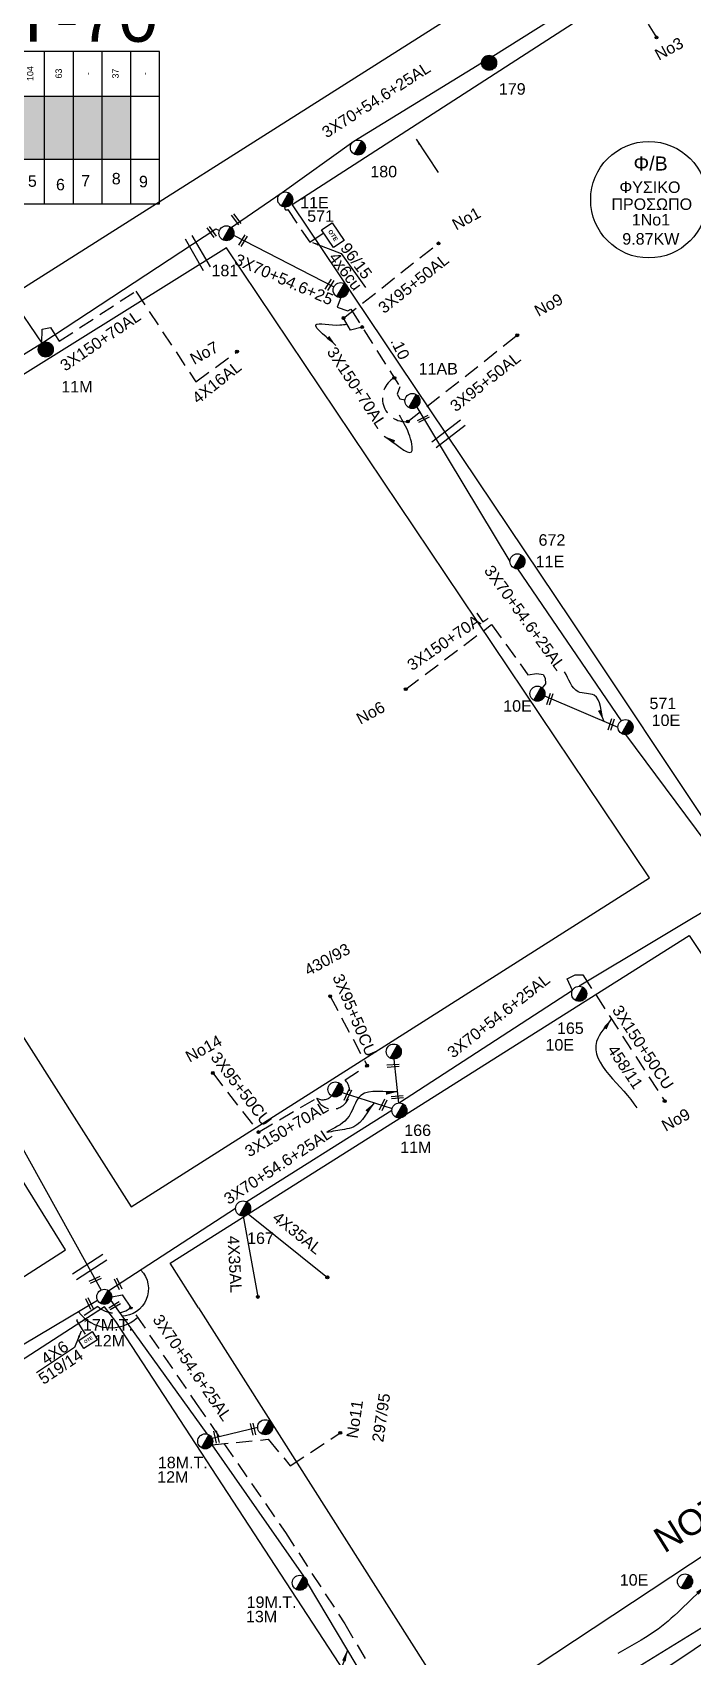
# Model space of a CAD drawing. Header units: millimetres. Extents: x 1266 to 3066, y 765 to 1784.
# Drawn here: x 1420.8 to 1524.3, y 1110.1 to 1364.7 of the extents above; entities that cross this region are included whole.
import ezdxf
from ezdxf.enums import TextEntityAlignment as Align

# ---------------------------------------------------------------- set-up
doc = ezdxf.new("R2010")
doc.units = ezdxf.units.MM
doc.linetypes.add('DASHED', pattern=[19.05, 12.7, -6.35])
for name, color, linetype in [('Pillar OTE', 7, 'Continuous'), ('Άγνωστα', 7, 'Continuous'), ('Ασφαλειοκιβώτια Χ.Τ 9 αναχωρήσεων', 7, 'Continuous'), ('Γέφυρες Εναέριου Δικτύου', 7, 'Continuous'), ('Γυμνά εναέρια ΧΤ (3Φ)   4x35AL', 7, 'Continuous'), ('Επιγραφές - Σχήματα', 7, 'Continuous'), ('Καλώδια ΧΤ   3x150+50CU', 7, 'DASHED'), ('Καλώδια ΧΤ   3x150+70AL', 7, 'DASHED'), ('Καλώδια ΧΤ   3x95+50CU', 7, 'DASHED'), ('Καλώδια ΧΤ   4x6CU', 7, 'DASHED'), ('Μηχανική τομή', 7, 'Continuous'), ('Στύλος Ξύλινος', 7, 'Continuous'), ('Στύλος Ξύλινος @ 1', 7, 'Continuous'), ('Στύλος ΦΜ', 7, 'Continuous'), ('Στύλος ΦΜ @ 1', 7, 'Continuous'), ('Συνδέσεις', 7, 'Continuous'), ('Συνεστραμμένα ΧΤ   3x70+54.6+25 AL', 7, 'SYN_LINE'), ('Τομή', 7, 'Continuous'), ('Υπόβαθρο ΔΕΗ', 7, 'Continuous'), ('Υπόγεια Καλώδια Δικτύου ΧΤ   .10', 7, 'DASHED'), ('Υπόγεια καλώδια Δικτύου ΧΤ και Παρ. ΧΤ - 3X150+70 AL', 7, 'DASHED'), ('Υπόγεια καλώδια Παροχών ΧΤ   4x16AL', 7, 'DASHED'), ('Υπόγεια καλώδια Παροχών ΧΤ   4x50AL', 7, 'DASHED')]:
    doc.layers.add(name, color=color, linetype=linetype)
doc.styles.add('ar', font='arial.ttf')
doc.styles.get("Standard").update_dxf_attribs({"font": 'arial.ttf'})
doc.linetypes.add('SYN_LINE', pattern='A,0.5,-0.0001,["/\\/\\/\\/",Standard,S=0.1,R=0,X=0,Y=-0.05],-0.25', length=0.7501)
doc.dimstyles.new('ISO-25', dxfattribs={"dimtxt": 2.5, "dimasz": 2.5, "dimexe": 1.25, "dimexo": 0.625, "dimtad": 1, "dimtxsty": 'Standard', "dimcen": 2.5, "dimadec": 0, "dimazin": 0, "dimtfac": 1, "dimtmove": 0, "dimatfit": 3, "dimfxl": 1, "dimarcsym": 0})

# ---------------------------------------------------------------- blocks, each defined once
blk = doc.blocks.new('ΥΠΑΡΧΩΝ ΤΣΙΜΕΝΤΕΝΙΟΣ ΣΤΥΛΟΣ')
at = {"layer": 'Στύλος ΦΜ'}
blk.add_hatch(color=7, dxfattribs=at).paths.add_polyline_path([(-1.29, -2.28, 0.574793), (2.62, 0, 0.268822), (1.3, 2.27)])
at = {"layer": 'Στύλος ΦΜ', "color": 7}
blk.add_line((-1.29, -2.28), (1.3, 2.27), dxfattribs=at)
blk.add_circle((0, 0), 2.62, dxfattribs=at)
at = {"layer": 'Στύλος ΦΜ', "flags": 4}
for tag, p in [('ΑΡΙΘΜΟΣ', (-4.68, 8.05)), ('ΤΥΠΟΣ', (-4.91, 3.03))]:
    blk.add_attdef(tag, p, '', height=4, dxfattribs=at)
blk = doc.blocks.new('ΥΠΑΡΧΩΝ ΞΥΛΙΝΟΣ ΣΤΥΛΟΣ')
at = {"layer": 'Στύλος Ξύλινος'}
h = blk.add_hatch(color=7, dxfattribs=at)
h.paths.add_polyline_path([(-2.62, 0, 0.270008), (-1.29, -2.28), (1.3, 2.27, 0.576266)])
h.paths.add_polyline_path([(-1.29, -2.28, 0.574793), (2.62, 0, 0.268822), (1.3, 2.27)])
at = {"layer": 'Στύλος Ξύλινος', "color": 7}
blk.add_line((-1.29, -2.28), (1.3, 2.27), dxfattribs=at)
blk.add_circle((0, 0), 2.62, dxfattribs=at)
at = {"layer": 'Στύλος Ξύλινος', "flags": 4}
for tag, p in [('ΑΡΙΘΜΟΣ', (-4.91, 8.6)), ('ΤΥΠΟΣ', (-4.85, 3.39))]:
    blk.add_attdef(tag, p, '', height=4, dxfattribs=at)
blk = doc.blocks.new('ΜΗΧΑΝΙΚΗ ΤΟΜΗ')
at = {"layer": 'Μηχανική τομή', "ltscale": 40}
for p, q in [((-1.89, 0.78), (1.89, 0.78)), ((1.89, 0), (-1.89, 0))]:
    blk.add_line(p, q, dxfattribs=at)
blk = doc.blocks.new('ΤΟΜΗ')
at = {"layer": 'Τομή', "ltscale": 40}
for p, q in [((-5.68, 0), (5.68, 0)), ((5.68, -2.33), (-5.68, -2.33))]:
    blk.add_line(p, q, dxfattribs=at)
blk = doc.blocks.new('_ΣΥΝΔΕΣΗ')
at = {"layer": 'Συνδέσεις', "linetype": 'SYN_LINE', "ltscale": 40}
blk.add_hatch(color=256, dxfattribs=at).paths.add_polyline_path([(0.5, -0.01, 1), (-0.5, -0.01, 1)])
at = {"layer": 'Συνδέσεις'}
blk.add_circle((0, -0.01), 0.5, dxfattribs=at)
blk = doc.blocks.new('ΑΣΦΑΛΕΙΟΚΙΒΩΤΙΟ ΥΠΟΣΤΑΘΜΟΥ 9 ΑΝΑΧΩΡΗΣΕΩΝ')
at = {"layer": 'Ασφαλειοκιβώτια Χ.Τ 9 αναχωρήσεων', "ltscale": 40}
for p, q in [((-23.8, 40.36), (24.02, 40.36)), ((-9.72, 40.36), (-9.72, -40.64)), ((9.94, 40.36), (9.94, -40.64)), ((-23.8, 31.36), (24.02, 31.36)), ((-23.8, 22.36), (24.02, 22.36)), ((-23.8, 13.36), (24.02, 13.36)), ((-23.8, 4.36), (24.02, 4.36)), ((-23.8, -4.64), (24.02, -4.64)), ((-23.8, -13.64), (24.02, -13.64)), ((-23.8, -22.64), (24.02, -22.64)), ((-23.8, -31.64), (24.02, -31.64))]:
    blk.add_line(p, q, dxfattribs=at)
at = {"layer": 'Ασφαλειοκιβώτια Χ.Τ 9 αναχωρήσεων'}
blk.add_lwpolyline([(-23.8, -40.64), (24.02, -40.64), (24.02, 40.36), (-23.8, 40.36)], close=True, dxfattribs=at)
for s, p in [('1', (-18.82, 36.91)), ('2', (-18.62, 27.51)), ('3', (-18.62, 18.57)), ('4', (-18.22, 9.65)), ('5', (-18.44, 0.61)), ('6', (-19.53, -8.2)), ('7', (-18.33, -16.12)), ('8', (-17.67, -25.69)), ('9', (-18.59, -34.23))]:
    blk.add_text(s, height=3.6, rotation=270, dxfattribs=at).set_placement(p)
at = {"layer": 'Ασφαλειοκιβώτια Χ.Τ 9 αναχωρήσεων', "ltscale": 40}
for tag, height, p in [('ΟΝΟΜΑ', 5, (-0.16, 44.31)), ('ΚΕΙΜΕΝΟ 1', 2, (17.06, 35.59)), ('ΚΕΙΜΕΝΟ 2', 2, (17.06, 26.88)), ('ΚΕΙΜΕΝΟ 3', 2, (17.06, 17.69)), ('ΚΕΙΜΕΝΟ 4', 2, (17.06, 8.71)), ('ΚΕΙΜΕΝΟ 5', 2, (17.06, -0.13)), ('ΚΕΙΜΕΝΟ 6', 2, (17.06, -9.05)), ('ΚΕΙΜΕΝΟ 7', 2, (17.06, -18.13)), ('ΚΕΙΜΕΝΟ 8', 2, (17.06, -26.85)), ('ΚΕΙΜΕΝΟ 9', 2, (17.06, -35.99)), ('ΣΧ', 2, (-0.1, -42.64))]:
    blk.add_attdef(tag, text='', height=height, dxfattribs=at).set_placement(p, align=Align.MIDDLE_CENTER)
blk = doc.blocks.new('TSONTA XT1')
at = {"ltscale": 40}
h = blk.add_hatch(color=256, dxfattribs=at)
h.dxf.hatch_style = 1
h.paths.add_polyline_path([(596, 2487.7), (597.1, 2488.8), (596, 2489.9), (594.9, 2488.8)])
blk.add_lwpolyline([(594.9, 2488.8), (596, 2489.9), (597.1, 2488.8), (596, 2487.7)], close=True, dxfattribs=at)
blk = doc.blocks.new('PILLAR ΟΤΕ')
at = {"layer": 'Pillar OTE', "ltscale": 40}
blk.add_lwpolyline([(-3.31, 2.02), (3.39, 2.02), (3.39, -1.99), (-3.31, -1.99)], close=True, dxfattribs=at)
at = {"layer": 'Pillar OTE', "insert": (-1.81, 0.71), "char_height": 1.3575, "width": 109.961, "attachment_point": 1}
blk.add_mtext('{\\fArial|b1|i0|c161|p34;OTE}', dxfattribs=at)

msp = doc.modelspace()

# ---------------------------------------------------------------- hatches: boundary and pattern name
at = {"layer": 'Ασφαλειοκιβώτια Χ.Τ 9 αναχωρήσεων'}
for color, points in [(30, [(1422.69, 1354.67), (1418.19, 1354.67), (1418.19, 1344.84), (1422.69, 1344.84)]), (6, [(1427.19, 1354.67), (1422.69, 1354.67), (1422.69, 1344.84), (1427.19, 1344.84)]), (62, [(1431.69, 1354.67), (1427.19, 1354.67), (1427.19, 1344.84), (1431.69, 1344.84)]), (85, [(1436.19, 1354.67), (1431.69, 1354.67), (1431.69, 1344.84), (1436.19, 1344.84)])]:
    msp.add_hatch(color=color, dxfattribs=at).paths.add_polyline_path(points)

# ---------------------------------------------------------------- linework, layer by layer
at = {"layer": 'Άγνωστα', "color": 151, "linetype": 'DASHED', "ltscale": 0.2}
for points in [[(1515.87, 1375.4), (1513.27, 1372.41), (1518.62, 1363.91)], [(1469.56, 1319.91), (1484.44, 1331.61)], [(1479.63, 1303.68), (1496.79, 1317.22)]]:
    msp.add_lwpolyline(points, dxfattribs=at)
at = {"layer": 'Άγνωστα', "color": 133, "linetype": 'SYN_LINE', "ltscale": 15}
msp.add_lwpolyline([(1412.7, 1329.96), (1422.26, 1315.98)], dxfattribs=at)
at = {"layer": 'Άγνωστα', "color": 6, "linetype": 'DASHED', "ltscale": 0.2}
msp.add_lwpolyline([(1448.93, 1143.3), (1457.74, 1144.15), (1461.21, 1139.97), (1469.05, 1145.17)], dxfattribs=at)
at = {"layer": 'Άγνωστα', "color": 151, "linetype": 'DASHED', "ltscale": 0.2}
msp.add_arc((1479.31, 1307.33), 3.67, 119.273, 274.9421, dxfattribs=at)
at = {"layer": 'Γέφυρες Εναέριου Δικτύου'}
msp.add_lwpolyline([(1437.79, 1170.67, -0.653683), (1434.76, 1163.43, 21.391411)], format="xyb", dxfattribs=at)
at = {"layer": 'Γέφυρες Εναέριου Δικτύου', "ltscale": 0.2}
msp.add_lwpolyline([(1428, 1164.15, 0.442254), (1437.27, 1163.25, -0.344611)], format="xyb", dxfattribs=at)
at = {"layer": 'Γυμνά εναέρια ΧΤ (3Φ)   4x35AL', "color": 6, "linetype": 'SYN_LINE', "ltscale": 15}
msp.add_lwpolyline([(1453.81, 1179.15), (1456.11, 1166.47)], dxfattribs=at)
at = {"layer": 'Γυμνά εναέρια ΧΤ (3Φ)   4x35AL', "color": 6, "linetype": 'SYN_LINE', "ltscale": 20}
msp.add_lwpolyline([(1454.63, 1179.48), (1467.02, 1169.53)], dxfattribs=at)
at = {"layer": 'Επιγραφές - Σχήματα', "color": 202}
msp.add_circle((1517.43, 1338.46), 9.13, dxfattribs=at)
at = {"layer": 'Καλώδια ΧΤ   3x150+50CU', "color": 6, "ltscale": 0.2}
msp.add_lwpolyline([(1505.44, 1214.5), (1504.59, 1216.35), (1505.87, 1216.94), (1507.07, 1216.95), (1519.9, 1197.15)], dxfattribs=at)
at = {"layer": 'Καλώδια ΧΤ   3x150+50CU', "color": 27, "ltscale": 0.2}
msp.add_lwpolyline([(1433.23, 1166.48), (1434.86, 1166.79), (1446.47, 1149.74), (1460.45, 1129.52), (1469.75, 1115.24), (1484.23, 1090.53)], dxfattribs=at)
at = {"layer": 'Καλώδια ΧΤ   3x150+50CU', "linetype": 'DASHED', "ltscale": 0.2}
msp.add_lwpolyline([(1432.1, 1164.93), (1428.74, 1162.75)], dxfattribs=at)
at = {"layer": 'Καλώδια ΧΤ   3x150+70AL', "color": 133, "ltscale": 0.2}
msp.add_lwpolyline([(1422.26, 1315.98), (1422.29, 1318.17), (1423.6, 1318.41), (1424.31, 1317.32), (1424.99, 1316.28), (1436.98, 1324.12), (1446.41, 1309.91)], dxfattribs=at)
at = {"layer": 'Καλώδια ΧΤ   3x150+70AL', "color": 85, "ltscale": 0.2}
msp.add_lwpolyline([(1479.3, 1261.73), (1492.76, 1271.86), (1498.47, 1263.99), (1499.85, 1264.21), (1500.83, 1264.01), (1501.18, 1263.46), (1501.2, 1262.57), (1500.7, 1261.95)], dxfattribs=at)
at = {"layer": 'Καλώδια ΧΤ   3x150+70AL', "color": 6, "ltscale": 0.2}
for points in [[(1469.79, 1200.5), (1473.25, 1202.72)], [(1456.23, 1192.3), (1465.34, 1197.63)]]:
    msp.add_lwpolyline(points, dxfattribs=at)
for centre, radius, start, end in [((1467.85, 1198.62), 2.7, 201.428, 44.2756), ((1466.31, 1199.26), 1.89, 239.1941, 317.4742)]:
    msp.add_arc(centre, radius, start, end, dxfattribs=at)
at = {"layer": 'Καλώδια ΧΤ   3x95+50CU', "color": 6, "ltscale": 0.2}
for points in [[(1467.46, 1213.59), (1473.25, 1202.72)], [(1449.05, 1201.57), (1456.23, 1192.3)]]:
    msp.add_lwpolyline(points, dxfattribs=at)
at = {"layer": 'Καλώδια ΧΤ   4x6CU', "color": 151, "linetype": 'DASHED', "ltscale": 0.2}
msp.add_lwpolyline([(1460.39, 1337.32, 0.885962), (1460.8, 1336.91), (1464.25, 1331.78), (1466.4, 1333.23)], format="xyb", dxfattribs=at)
at = {"layer": 'Καλώδια ΧΤ   4x6CU', "color": 27, "linetype": 'DASHED', "ltscale": 0.2}
msp.add_lwpolyline([(1436.01, 1164.64, -0.338233), (1431.03, 1164.96), (1427.68, 1162.78), (1429.15, 1160.5)], format="xyb", dxfattribs=at)
at = {"layer": 'Συνεστραμμένα ΧΤ   3x70+54.6+25 AL', "color": 151, "ltscale": 20}
for points in [[(1492.96, 1360.95), (1515.87, 1375.4)], [(1471.17, 1347.63), (1491.2, 1359.93)], [(1451.61, 1333.92), (1459.95, 1339.58), (1459.95, 1339.58), (1471.17, 1347.63)], [(1452.33, 1332.88), (1468.05, 1324.81)]]:
    msp.add_lwpolyline(points, dxfattribs=at)
at = {"layer": 'Συνεστραμμένα ΧΤ   3x70+54.6+25 AL', "color": 133, "ltscale": 20}
for points in [[(1422.26, 1315.98), (1449.54, 1333.88), (1450.11, 1333.64)], [(1393.66, 1298.35), (1422.26, 1315.98)], [(1413.35, 1200.33), (1431.57, 1167.55)]]:
    msp.add_lwpolyline(points, dxfattribs=at)
at = {"layer": 'Συνεστραμμένα ΧΤ   3x70+54.6+25 AL', "color": 85, "ltscale": 20}
for points in [[(1481.05, 1305.95), (1495.64, 1281.77)], [(1496.82, 1280.59), (1513.1, 1256.77)], [(1513.76, 1254.61), (1531.08, 1231.35)]]:
    msp.add_lwpolyline(points, dxfattribs=at)
at = {"layer": 'Συνεστραμμένα ΧΤ   3x70+54.6+25 AL', "color": 85, "ltscale": 15}
msp.add_lwpolyline([(1501.08, 1260.69), (1512.58, 1255.79)], dxfattribs=at)
at = {"layer": 'Συνεστραμμένα ΧΤ   3x70+54.6+25 AL', "color": 6, "ltscale": 20}
for points in [[(1530.76, 1229.73), (1506.5, 1215.17)], [(1505.44, 1214.5), (1478.31, 1196.87)], [(1477.13, 1195.69), (1454.39, 1181.35)], [(1452.63, 1180.33), (1432.77, 1167.41)], [(1433.07, 1165.89), (1448.15, 1144.98)], [(1448.93, 1143.3), (1463.28, 1122.69)], [(1463.88, 1121.66), (1483.84, 1088.17)]]:
    msp.add_lwpolyline(points, dxfattribs=at)
at = {"layer": 'Συνεστραμμένα ΧΤ   3x70+54.6+25 AL', "color": 6, "ltscale": 8}
for points in [[(1477.43, 1203.75), (1478.18, 1196.86)], [(1448.95, 1144.32), (1456.1, 1146.04)]]:
    msp.add_lwpolyline(points, dxfattribs=at)
at = {"layer": 'Συνεστραμμένα ΧΤ   3x70+54.6+25 AL', "color": 6, "ltscale": 10}
msp.add_lwpolyline([(1469.35, 1198.51), (1477.17, 1196.01)], dxfattribs=at)
at = {"layer": 'Συνεστραμμένα ΧΤ   3x70+54.6+25 AL', "color": 27, "ltscale": 20}
msp.add_lwpolyline([(1400.55, 1147.88), (1431, 1165.94)], dxfattribs=at)
at = {"layer": 'Συνεστραμμένα ΧΤ   3x70+54.6+25 AL', "color": 2, "ltscale": 20}
msp.add_lwpolyline([(1509.95, 1104.94), (1532.35, 1118.7)], dxfattribs=at)
at = {"layer": 'Υπόβαθρο ΔΕΗ'}
msp.add_lwpolyline([(1293.21, 1245.39), (1388.99, 1305.44), (1506.11, 1379.68), (1537.41, 1400.39), (1499.86, 1449.57), (1492.64, 1444.06), (1472.65, 1426.53)], dxfattribs=at)
at = {"layer": 'Υπόβαθρο ΔΕΗ', "ltscale": 0.2}
for points in [[(1529.28, 1301.37), (1581, 1343.15), (1550.1, 1384.17), (1540.81, 1388.42), (1516.15, 1372.97), (1461.49, 1337.68), (1483.1, 1305.51), (1505.32, 1272.44), (1527.94, 1238.47), (1558.37, 1257.53), (1585.14, 1274.3), (1615.99, 1294.38), (1586.81, 1334.06), (1536.46, 1293.49)], [(1436.24, 1180.61), (1517.53, 1232.18), (1451.23, 1330.92), (1372.03, 1281.52), (1436.24, 1180.61)], [(1469.2, 1330.02), (1473.02, 1324.7)], [(1411.78, 1164.78), (1425.99, 1173.86), (1399.12, 1217.08), (1376.68, 1251.24), (1361.68, 1275.35), (1293.27, 1231.67)], [(1446.84, 1164.78), (1442.4, 1171.75), (1523.72, 1223.13), (1562.51, 1164.78)], [(1432.1, 1164.93), (1368.8, 1123.99), (1345.39, 1109.24), (1372.99, 1067.91), (1392.48, 1038), (1453.62, 1078.02), (1478.13, 1094.84), (1433.84, 1162.63), (1432.1, 1164.93)], [(1446.84, 1164.78), (1487.58, 1100.59), (1569.23, 1154.57), (1562.51, 1164.78)], [(1427.38, 1158.54), (1421.44, 1154.59)], [(1493.83, 1090.71), (1530.7, 1115.36), (1560.39, 1135.37), (1575.77, 1145.06), (1610.73, 1093.56), (1628.85, 1066.58), (1572.6, 1025.44), (1547.9, 1007.39), (1511.08, 1063.02), (1493.83, 1090.71)]]:
    msp.add_lwpolyline(points, dxfattribs=at)
at = {"layer": 'Υπόγεια Καλώδια Δικτύου ΧΤ   .10', "color": 151, "ltscale": 0.2}
msp.add_lwpolyline([(1469.11, 1323.11), (1468.57, 1321.64), (1470.24, 1321.02), (1470.71, 1321.28), (1478.4, 1309.14), (1477.99, 1307.99), (1478.37, 1307.26), (1479.2, 1307.11)], dxfattribs=at)
at = {"layer": 'Υπόγεια καλώδια Δικτύου ΧΤ και Παρ. ΧΤ - 3X150+70 AL', "color": 151, "ltscale": 0.2}
msp.add_lwpolyline([(1472.48, 1318.5), (1470.67, 1317.99), (1469.56, 1319.91)], dxfattribs=at)
at = {"layer": 'Υπόγεια καλώδια Παροχών ΧΤ   4x16AL', "color": 133, "ltscale": 0.2}
msp.add_lwpolyline([(1446.41, 1309.91), (1452.86, 1314.65)], dxfattribs=at)

# ---------------------------------------------------------------- block references
at = {"layer": 'Pillar OTE'}
for p, xscale, yscale, zscale, rotation in [((1467.86, 1332.91), 0.5, 0.5, 0.5, 303.8328910381649), ((1429.5, 1159.69), 0.375, 0.375, 0.375, 33.25814887254464)]:
    msp.add_blockref('PILLAR ΟΤΕ', p, dxfattribs=dict(at, xscale=xscale, yscale=yscale, zscale=zscale, rotation=rotation))
at = {"layer": 'Ασφαλειοκιβώτια Χ.Τ 9 αναχωρήσεων'}
ref = msp.add_blockref('ΑΣΦΑΛΕΙΟΚΙΒΩΤΙΟ ΥΠΟΣΤΑΘΜΟΥ 9 ΑΝΑΧΩΡΗΣΕΩΝ', (1420.38, 1349.7), dxfattribs=dict(at, xscale=0.5, yscale=0.5, zscale=0.5, rotation=90))
ref.add_attrib('ΚΕΙΜΕΝΟ 2', '54', dxfattribs={"ltscale": 40, "height": 1, "rotation": 90}).set_placement((1406.93, 1358.23), align=Align.MIDDLE_CENTER)
ref.add_attrib('ΚΕΙΜΕΝΟ 1', '322', dxfattribs={"ltscale": 40, "height": 1, "rotation": 90}).set_placement((1402.58, 1358.23), align=Align.MIDDLE_CENTER)
ref.add_attrib('ΚΕΙΜΕΝΟ 3', '48', dxfattribs={"ltscale": 40, "height": 1, "rotation": 90}).set_placement((1411.53, 1358.23), align=Align.MIDDLE_CENTER)
ref.add_attrib('ΚΕΙΜΕΝΟ 4', '63', dxfattribs={"ltscale": 40, "height": 1, "rotation": 90}).set_placement((1416.02, 1358.23), align=Align.MIDDLE_CENTER)
ref.add_attrib('ΚΕΙΜΕΝΟ 5', '104', dxfattribs={"ltscale": 40, "height": 1, "rotation": 90}).set_placement((1420.44, 1358.23), align=Align.MIDDLE_CENTER)
ref.add_attrib('ΚΕΙΜΕΝΟ 6', '63', dxfattribs={"ltscale": 40, "height": 1, "rotation": 90}).set_placement((1424.9, 1358.23), align=Align.MIDDLE_CENTER)
ref.add_attrib('ΚΕΙΜΕΝΟ 7', '-', dxfattribs={"ltscale": 40, "height": 1, "rotation": 90}).set_placement((1429.44, 1358.23), align=Align.MIDDLE_CENTER)
ref.add_attrib('ΚΕΙΜΕΝΟ 8', '37', dxfattribs={"ltscale": 40, "height": 1, "rotation": 90}).set_placement((1433.8, 1358.23), align=Align.MIDDLE_CENTER)
ref.add_attrib('ΚΕΙΜΕΝΟ 9', '-', dxfattribs={"ltscale": 40, "height": 1, "rotation": 90}).set_placement((1438.37, 1358.23), align=Align.MIDDLE_CENTER)
at = {"layer": 'Μηχανική τομή'}
for p, xscale, yscale, zscale, rotation in [((1448.72, 1333.29), 0.4999999999999998, 0.4999999999999998, 0.4999999999999998, 306.2073902503011), ((1452.57, 1335.26), 0.4999999999999998, 0.4999999999999998, 0.4999999999999998, 306.2073902503011), ((1453.62, 1332.16), 0.4999999999999998, 0.4999999999999998, 0.4999999999999998, 238.435464292872), ((1467.19, 1325.22), 0.4999999999999998, 0.4999999999999998, 0.4999999999999998, 238.435464292872), ((1481.98, 1304.29), 0.4999999999999997, 0.4999999999999997, 0.4999999999999997, 206.136711671468), ((1501.73, 1260.22), 0.4999999999999997, 0.4999999999999997, 0.4999999999999997, 252.118003767), ((1511.34, 1256.26), 0.4999999999999997, 0.4999999999999997, 0.4999999999999997, 252.118003767), ((1477.34, 1202.51), 0.4999999999999998, 0.4999999999999998, 0.4999999999999998, 4.269601551648209), ((1470.39, 1198.01), 0.4999999999999998, 0.4999999999999998, 0.4999999999999998, 65.22615852106158), ((1475.97, 1196.47), 0.4999999999999998, 0.4999999999999998, 0.4999999999999998, 65.22615852106158), ((1478.01, 1197.59), 0.4999999999999998, 0.4999999999999998, 0.4999999999999998, 4.26960155164821), ((1430.56, 1169.31), 0.4999999999999997, 0.4999999999999997, 0.4999999999999997, 204.299685295631), ((1434.39, 1168.59), 0.4999999999999998, 0.4999999999999998, 0.4999999999999998, 115.7407041426919), ((1429.9, 1165.5), 0.4999999999999997, 0.4999999999999997, 0.4999999999999997, 115.7407041426919), ((1433.56, 1165.24), 0.4999999999999996, 0.4999999999999996, 0.4999999999999996, 211.1858356087839), ((1455.17, 1145.69), 0.4999999999999252, 0.4999999999999252, 0.4999999999999252, 283.0874718139822), ((1449.45, 1144.48), 0.4999999999999252, 0.4999999999999252, 0.4999999999999252, 283.0874718139822)]:
    msp.add_blockref('ΜΗΧΑΝΙΚΗ ΤΟΜΗ', p, dxfattribs=dict(at, xscale=xscale, yscale=yscale, zscale=zscale, rotation=rotation))
at = {"layer": 'Στύλος Ξύλινος @ 1', "ltscale": 40}
ref = msp.add_blockref('ΥΠΑΡΧΩΝ ΞΥΛΙΝΟΣ ΣΤΥΛΟΣ', (1492.38, 1359.93), dxfattribs=dict(at, xscale=0.4499999999998181, yscale=0.4499999999998181, zscale=0.4499999999998181))
ref.add_attrib('ΤΥΠΟΣ', '179', (1493.91, 1354.92), dxfattribs={"layer": 'Στύλος Ξύλινος', "height": 1.8, "flags": 4})
ref = msp.add_blockref('ΥΠΑΡΧΩΝ ΞΥΛΙΝΟΣ ΣΤΥΛΟΣ', (1422.88, 1314.98), dxfattribs=dict(at, xscale=0.4499999999998181, yscale=0.4499999999998181, zscale=0.4499999999998181))
ref.add_attrib('ΤΥΠΟΣ', '11M', (1425.32, 1308.25), dxfattribs={"layer": 'Στύλος Ξύλινος', "height": 1.8, "flags": 4})
at = {"layer": 'Στύλος ΦΜ @ 1', "ltscale": 40}
ref = msp.add_blockref('ΥΠΑΡΧΩΝ ΤΣΙΜΕΝΤΕΝΙΟΣ ΣΤΥΛΟΣ', (1471.81, 1346.64), dxfattribs=dict(at, xscale=0.4499999999998181, yscale=0.4499999999998181, zscale=0.4499999999998181))
ref.add_attrib('ΤΥΠΟΣ', '180', (1473.76, 1341.97), dxfattribs={"layer": 'Στύλος ΦΜ', "height": 1.8, "flags": 4})
ref = msp.add_blockref('ΥΠΑΡΧΩΝ ΤΣΙΜΕΝΤΕΝΙΟΣ ΣΤΥΛΟΣ', (1460.42, 1338.5), dxfattribs=dict(at, xscale=0.4499999999998181, yscale=0.4499999999998181, zscale=0.4499999999998181))
ref.add_attrib('ΤΥΠΟΣ', '571', (1463.86, 1335), dxfattribs={"layer": 'Στύλος ΦΜ', "height": 1.8, "flags": 4})
ref.add_attrib('ΑΡΙΘΜΟΣ', '11Ε', (1462.76, 1337.1), dxfattribs={"layer": 'Στύλος ΦΜ', "height": 1.8, "flags": 4})
ref = msp.add_blockref('ΥΠΑΡΧΩΝ ΤΣΙΜΕΝΤΕΝΙΟΣ ΣΤΥΛΟΣ', (1451.2, 1333.2), dxfattribs=dict(at, xscale=0.4499999999998181, yscale=0.4499999999998181, zscale=0.4499999999998181))
ref.add_attrib('ΤΥΠΟΣ', '181', (1448.86, 1326.47), dxfattribs={"layer": 'Στύλος ΦΜ', "height": 1.8, "flags": 4})
at = {"layer": 'Στύλος ΦΜ @ 1', "ltscale": 40, "xscale": 0.4499999999998181, "yscale": 0.4499999999998181, "zscale": 0.4499999999998181}
for p in [(1469.11, 1324.29), (1477.43, 1204.93), (1468.28, 1199), (1457.28, 1146.04)]:
    msp.add_blockref('ΥΠΑΡΧΩΝ ΤΣΙΜΕΝΤΕΝΙΟΣ ΣΤΥΛΟΣ', p, dxfattribs=at)
at = {"layer": 'Στύλος ΦΜ @ 1', "ltscale": 40}
ref = msp.add_blockref('ΥΠΑΡΧΩΝ ΤΣΙΜΕΝΤΕΝΙΟΣ ΣΤΥΛΟΣ', (1480.36, 1306.91), dxfattribs=dict(at, xscale=0.4499999999998181, yscale=0.4499999999998181, zscale=0.4499999999998181))
ref.add_attrib('ΤΥΠΟΣ', '11AB', (1481.33, 1311.06), dxfattribs={"layer": 'Στύλος ΦΜ', "height": 1.8, "flags": 4})
ref = msp.add_blockref('ΥΠΑΡΧΩΝ ΤΣΙΜΕΝΤΕΝΙΟΣ ΣΤΥΛΟΣ', (1496.82, 1281.77), dxfattribs=dict(at, xscale=0.4499999999998181, yscale=0.4499999999998181, zscale=0.4499999999998181))
ref.add_attrib('ΤΥΠΟΣ', '672', (1500.13, 1284.22), dxfattribs={"layer": 'Στύλος ΦΜ', "height": 1.8, "flags": 4})
ref.add_attrib('ΑΡΙΘΜΟΣ', '11E', (1499.68, 1280.84), dxfattribs={"layer": 'Στύλος ΦΜ', "height": 1.8, "flags": 4})
ref = msp.add_blockref('ΥΠΑΡΧΩΝ ΤΣΙΜΕΝΤΕΝΙΟΣ ΣΤΥΛΟΣ', (1499.96, 1261.03), dxfattribs=dict(at, xscale=0.4499999999998181, yscale=0.4499999999998181, zscale=0.4499999999998181))
ref.add_attrib('ΤΥΠΟΣ', '10E', (1494.59, 1258.2), dxfattribs={"layer": 'Στύλος ΦΜ', "height": 1.8, "flags": 4})
ref = msp.add_blockref('ΥΠΑΡΧΩΝ ΤΣΙΜΕΝΤΕΝΙΟΣ ΣΤΥΛΟΣ', (1513.76, 1255.79), dxfattribs=dict(at, xscale=0.4499999999998181, yscale=0.4499999999998181, zscale=0.4499999999998181))
ref.add_attrib('ΤΥΠΟΣ', '571', (1517.52, 1258.61), dxfattribs={"layer": 'Στύλος ΦΜ', "height": 1.8, "flags": 4})
ref.add_attrib('ΑΡΙΘΜΟΣ', '10E', (1517.86, 1255.96), dxfattribs={"layer": 'Στύλος ΦΜ', "height": 1.8, "flags": 4})
ref = msp.add_blockref('ΥΠΑΡΧΩΝ ΤΣΙΜΕΝΤΕΝΙΟΣ ΣΤΥΛΟΣ', (1506.5, 1213.99), dxfattribs=dict(at, xscale=0.4499999999998181, yscale=0.4499999999998181, zscale=0.4499999999998181))
ref.add_attrib('ΤΥΠΟΣ', '165', (1503.02, 1207.69), dxfattribs={"layer": 'Στύλος ΦΜ', "height": 1.8, "flags": 4})
ref.add_attrib('ΑΡΙΘΜΟΣ', '10E', (1501.22, 1205.08), dxfattribs={"layer": 'Στύλος ΦΜ', "height": 1.8, "flags": 4})
ref = msp.add_blockref('ΥΠΑΡΧΩΝ ΤΣΙΜΕΝΤΕΝΙΟΣ ΣΤΥΛΟΣ', (1478.31, 1195.69), dxfattribs=dict(at, xscale=0.4499999999998181, yscale=0.4499999999998181, zscale=0.4499999999998181))
ref.add_attrib('ΤΥΠΟΣ', '166', (1479.08, 1191.69), dxfattribs={"layer": 'Στύλος ΦΜ', "height": 1.8, "flags": 4})
ref.add_attrib('ΑΡΙΘΜΟΣ', '11M', (1478.45, 1189.02), dxfattribs={"layer": 'Στύλος ΦΜ', "height": 1.8, "flags": 4})
ref = msp.add_blockref('ΥΠΑΡΧΩΝ ΤΣΙΜΕΝΤΕΝΙΟΣ ΣΤΥΛΟΣ', (1453.81, 1180.33), dxfattribs=dict(at, xscale=0.4499999999998181, yscale=0.4499999999998181, zscale=0.4499999999998181))
ref.add_attrib('ΤΥΠΟΣ', '167', (1454.44, 1174.77), dxfattribs={"layer": 'Στύλος ΦΜ', "height": 1.8, "flags": 4})
ref = msp.add_blockref('ΥΠΑΡΧΩΝ ΤΣΙΜΕΝΤΕΝΙΟΣ ΣΤΥΛΟΣ', (1432.05, 1166.48), dxfattribs=dict(at, xscale=0.4499999999998181, yscale=0.4499999999998181, zscale=0.4499999999998181))
ref.add_attrib('ΤΥΠΟΣ', '12M', (1430.42, 1158.7), dxfattribs={"layer": 'Στύλος ΦΜ', "height": 1.8, "flags": 4})
ref.add_attrib('ΑΡΙΘΜΟΣ', '17M.T.', (1428.71, 1161.18), dxfattribs={"layer": 'Στύλος ΦΜ', "height": 1.8, "flags": 4})
ref = msp.add_blockref('ΥΠΑΡΧΩΝ ΤΣΙΜΕΝΤΕΝΙΟΣ ΣΤΥΛΟΣ', (1447.88, 1143.83), dxfattribs=dict(at, xscale=0.4499999999998181, yscale=0.4499999999998181, zscale=0.4499999999998181))
ref.add_attrib('ΤΥΠΟΣ', '12M', (1440.35, 1137.34), dxfattribs={"layer": 'Στύλος ΦΜ', "height": 1.8, "flags": 4})
ref.add_attrib('ΑΡΙΘΜΟΣ', '18M.T.', (1440.45, 1139.6), dxfattribs={"layer": 'Στύλος ΦΜ', "height": 1.8, "flags": 4})
ref = msp.add_blockref('ΥΠΑΡΧΩΝ ΤΣΙΜΕΝΤΕΝΙΟΣ ΣΤΥΛΟΣ', (1462.7, 1121.66), dxfattribs=dict(at, xscale=0.4499999999998181, yscale=0.4499999999998181, zscale=0.4499999999998181))
ref.add_attrib('ΤΥΠΟΣ', '13M', (1454.26, 1115.46), dxfattribs={"layer": 'Στύλος ΦΜ', "height": 1.8, "flags": 4})
ref.add_attrib('ΑΡΙΘΜΟΣ', '19M.T.', (1454.37, 1117.72), dxfattribs={"layer": 'Στύλος ΦΜ', "height": 1.8, "flags": 4})
ref = msp.add_blockref('ΥΠΑΡΧΩΝ ΤΣΙΜΕΝΤΕΝΙΟΣ ΣΤΥΛΟΣ', (1523.09, 1121.86), dxfattribs=dict(at, xscale=0.4499999999998181, yscale=0.4499999999998181, zscale=0.4499999999998181))
ref.add_attrib('ΤΥΠΟΣ', '10E', (1512.86, 1121.2), dxfattribs={"layer": 'Στύλος ΦΜ', "height": 1.8, "flags": 4})
at = {"layer": 'Συνδέσεις', "xscale": 0.4499999999998181, "yscale": 0.4499999999998181, "zscale": 0.4499999999998181}
for p in [(1518.62, 1363.91), (1484.44, 1331.62), (1469.56, 1319.92), (1472.48, 1318.5), (1496.79, 1317.22), (1452.86, 1314.65), (1477.52, 1310.54), (1479.63, 1303.69), (1479.3, 1261.74), (1467.47, 1213.6), (1449.06, 1201.57), (1473.25, 1202.72), (1519.9, 1197.16), (1456.23, 1192.3), (1467.02, 1169.53), (1467.02, 1169.54), (1456.12, 1166.47), (1469.05, 1145.17)]:
    msp.add_blockref('_ΣΥΝΔΕΣΗ', p, dxfattribs=at)
at = {"layer": 'Συνδέσεις', "xscale": 0.2, "yscale": 0.2, "zscale": 0.2, "rotation": 293.8200799805814}
msp.add_blockref('TSONTA XT1', (932.72, 1072.75), dxfattribs=at)
at = {"layer": 'Τομή'}
for p, xscale, yscale, zscale, rotation in [((1446.2, 1329.79), 0.4999999999999998, 0.4999999999999998, 0.4999999999999998, 119.9834352107774), ((1485.64, 1302.23), 0.4999999999999998, 0.4999999999999998, 0.4999999999999998, 37.67429449501223), ((1430.07, 1170.67), 0.4999999999999999, 0.4999999999999999, 0.4999999999999999, 212.9535700065496)]:
    msp.add_blockref('ΤΟΜΗ', p, dxfattribs=dict(at, xscale=xscale, yscale=yscale, zscale=zscale, rotation=rotation))

# ---------------------------------------------------------------- texts
at = {"layer": 'Γυμνά εναέρια ΧΤ (3Φ)   4x35AL', "color": 7, "char_height": 1.8, "width": 168.3718, "attachment_point": 1}
for insert, rotation in [((1459.38, 1180), 321.4381), ((1453.16, 1176.1), 273.0863)]:
    msp.add_mtext('4X35AL', dxfattribs=dict(at, insert=insert, rotation=rotation))
at = {"layer": 'Επιγραφές - Σχήματα', "color": 1, "style": 'ar'}
for s, height, p in [('Φ/Β', 2.2, (1517.69, 1344.18)), ('ΦΥΣΙΚΟ ', 1.8, (1517.94, 1340.42)), ('1No1', 1.8, (1517.74, 1335.31)), ('9.87KW', 1.8, (1517.73, 1332.32))]:
    msp.add_text(s, height=height, dxfattribs=at).set_placement(p, align=Align.MIDDLE)
at = {"layer": 'Επιγραφές - Σχήματα', "linetype": 'Continuous', "insert": (1408.59, 1371.21), "char_height": 8, "width": 13.3189, "attachment_point": 1}
msp.add_mtext('ΦΤ-70', dxfattribs=at)
at = {"layer": 'Επιγραφές - Σχήματα', "char_height": 1.8, "attachment_point": 1}
for s, insert, rotation in [('No3', (1518.12, 1361.81), 28.6723), ('No1', (1486.35, 1335.19), 28.6723), ('3X95+50AL', (1474.79, 1321.92), 38.4198), ('No9', (1499.24, 1321.66), 28.6723), ('No7', (1445.26, 1314.13), 28.6723), ('3X95+50AL', (1486.04, 1306.52), 38.4198), ('No6', (1471.34, 1257.72), 28.6723), ('430/93', (1463.19, 1218.32), 28.6723), ('No14', (1444.56, 1204.74), 28.6723), ('458/11', (1512.33, 1206.21), 303.9563), ('No9', (1519.19, 1193.92), 28.6723), ('4X6', (1421.91, 1157.26), 33.5688), ('519/14', (1421.52, 1154.15), 33.5688)]:
    msp.add_mtext_dynamic_manual_height_columns(s, width=7.5742, gutter_width=12.5, heights=[0], dxfattribs=dict(at, insert=insert, rotation=rotation))
at = {"layer": 'Επιγραφές - Σχήματα', "color": 1, "insert": (1511.55, 1338.66), "char_height": 1.8, "width": 12.958, "attachment_point": 1}
msp.add_mtext('ΠΡΟΣΩΠΟ', dxfattribs=at)
at = {"layer": 'Επιγραφές - Σχήματα', "char_height": 1.8, "width": 8.7664, "attachment_point": 1, "rotation": 81.675}
for s, insert in [('297/95', (1474, 1143.87)), ('No11', (1469.98, 1144.46))]:
    msp.add_mtext(s, dxfattribs=dict(at, insert=insert))
at = {"layer": 'Επιγραφές - Σχήματα', "linetype": 'Continuous', "insert": (1517.73, 1129.6), "char_height": 4, "width": 60.4201, "attachment_point": 1, "rotation": 31.7846}
msp.add_mtext('ΝΟΤΟΥ', dxfattribs=at)
at = {"layer": 'Καλώδια ΧΤ   3x150+50CU', "color": 7, "insert": (1513.08, 1212.43), "char_height": 1.8, "width": 168.3718, "attachment_point": 1, "rotation": 303.3742}
msp.add_mtext('3X150+50CU', dxfattribs=at)
at = {"layer": 'Καλώδια ΧΤ   3x150+70AL', "color": 7, "char_height": 1.8, "width": 168.3718, "attachment_point": 1}
for insert, rotation in [((1424.9, 1312.97), 34.4652), ((1479.3, 1266.02), 34.4652), ((1453.85, 1189.87), 30.3802)]:
    msp.add_mtext('3X150+70AL', dxfattribs=dict(at, insert=insert, rotation=rotation))
at = {"layer": 'Καλώδια ΧΤ   3x95+50CU', "color": 7, "char_height": 1.8, "width": 168.3718, "attachment_point": 1}
for insert, rotation in [((1469.44, 1217.33), 293.0353), ((1450.05, 1205.09), 307.5493)]:
    msp.add_mtext('3X95+50CU', dxfattribs=dict(at, insert=insert, rotation=rotation))
at = {"layer": 'Συνεστραμμένα ΧΤ   3x70+54.6+25 AL', "color": 7, "char_height": 1.8, "width": 168.3718, "attachment_point": 1}
for s, insert, rotation in [('3X70+54.6+25AL', (1465.94, 1349.57), 32.7385), ('3X70+54.6+25', (1453.01, 1330.07), 336.618), ('3X70+54.6+25AL', (1492.95, 1281.37), 305.9977), ('3X70+54.6+25AL', (1485.61, 1205.21), 38.1596), ('3X70+54.6+25AL', (1450.56, 1182.37), 33.3025), ('3X70+54.6+25AL', (1441.03, 1163.95), 304.6676)]:
    msp.add_mtext(s, dxfattribs=dict(at, insert=insert, rotation=rotation))
at = {"layer": 'Υπόγεια Καλώδια Δικτύου ΧΤ   .10', "color": 7, "insert": (1478.47, 1317.11), "char_height": 1.8, "width": 168.3718, "attachment_point": 1, "rotation": 296.2862}
msp.add_mtext('.10', dxfattribs=at)
at = {"layer": 'Υπόγεια καλώδια Δικτύου ΧΤ και Παρ. ΧΤ - 3X150+70 AL', "color": 7, "insert": (1468.36, 1315.61), "char_height": 1.8, "width": 168.3718, "attachment_point": 1, "rotation": 303.4463}
msp.add_mtext('3X150+70AL', dxfattribs=at)
at = {"layer": 'Υπόγεια καλώδια Παροχών ΧΤ   4x16AL', "color": 7, "insert": (1445.61, 1307.77), "char_height": 1.8, "width": 168.3718, "attachment_point": 1, "rotation": 38.4135}
msp.add_mtext('4X16AL', dxfattribs=at)
at = {"layer": 'Υπόγεια καλώδια Παροχών ΧΤ   4x50AL', "color": 7, "ltscale": 0.2, "char_height": 1.8, "attachment_point": 1, "rotation": 306.9266}
for s, insert in [('96/15', (1470.39, 1331.94)), ('4x6cu', (1468.59, 1330.47))]:
    msp.add_mtext_dynamic_manual_height_columns(s, width=1.8, gutter_width=12.5, heights=[0.118], dxfattribs=dict(at, insert=insert))

# ---------------------------------------------------------------- leaders
at = {"layer": 'Επιγραφές - Σχήματα', "ltscale": 40}
for points in [[(1480.95, 1347.94), (1484.38, 1342.74)], [(1464.68, 1331.77), (1469.2, 1330.02)], [(1428.44, 1161.1), (1427.38, 1158.54)]]:
    msp.add_leader(points, dimstyle='ISO-25', override={"dimasz": 1, "dimtad": 0}, dxfattribs=at)
at = {"layer": 'Επιγραφές - Σχήματα', "path_type": 1}
for points in [[(1468.36, 1315.61), (1465.21, 1318.84), (1468.97, 1318.82), (1470.11, 1318.95)], [(1475.95, 1301.37), (1480.22, 1298.95), (1479.81, 1301.78), (1478.33, 1304.69)], [(1510.34, 1256.75), (1508.85, 1260.77), (1506.33, 1261.32), (1504.2, 1264.44)], [(1511.53, 1210.07), (1509.22, 1206.51), (1515.52, 1196.1)], [(1477.99, 1198.63), (1472.29, 1198.06), (1470.1, 1194.38), (1466.92, 1192.25)], [(1474.38, 1196.9), (1471.15, 1193.12), (1469.69, 1192.73), (1466.92, 1192.25)]]:
    msp.add_leader(points, dimstyle='ISO-25', override={"dimasz": 1.8, "dimtad": 0}, dxfattribs=at)
at = {"layer": 'Επιγραφές - Σχήματα', "ltscale": 0.2, "path_type": 1}
for points in [[(1526.36, 1121.19), (1518.31, 1114), (1512.54, 1110.59)], [(1470.17, 1111.11), (1467.6, 1103.24)]]:
    msp.add_leader(points, dimstyle='ISO-25', override={"dimasz": 1.8, "dimgap": 0.625, "dimtad": 0}, dxfattribs=at)

doc.saveas('drawing.dxf')
